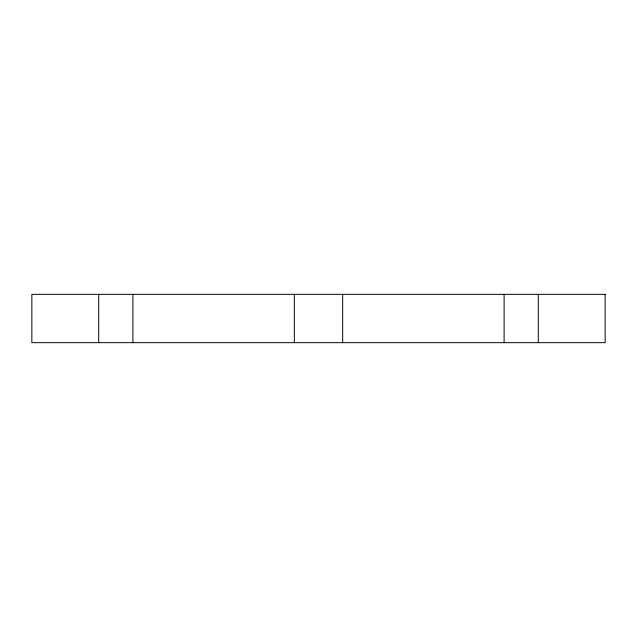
<?xml version="1.0" encoding="UTF-8"?>
<svg xmlns="http://www.w3.org/2000/svg" width="637" height="637" viewBox="0 0 637 637"><rect width="100%" height="100%" fill="white"/><g stroke="black" fill="none" stroke-linecap="round" stroke-linejoin="round"><path stroke-width="0.96" d="M538.281 294.334L538.281 342.666M504.106 294.334L504.106 342.666M342.666 294.334L342.666 342.666M294.334 294.334L294.334 342.666M132.894 294.334L132.894 342.666M98.719 294.334L98.719 342.666M605.15 294.334L31.85 294.334L31.85 342.666L605.15 342.666L605.15 294.334"/></g></svg>
